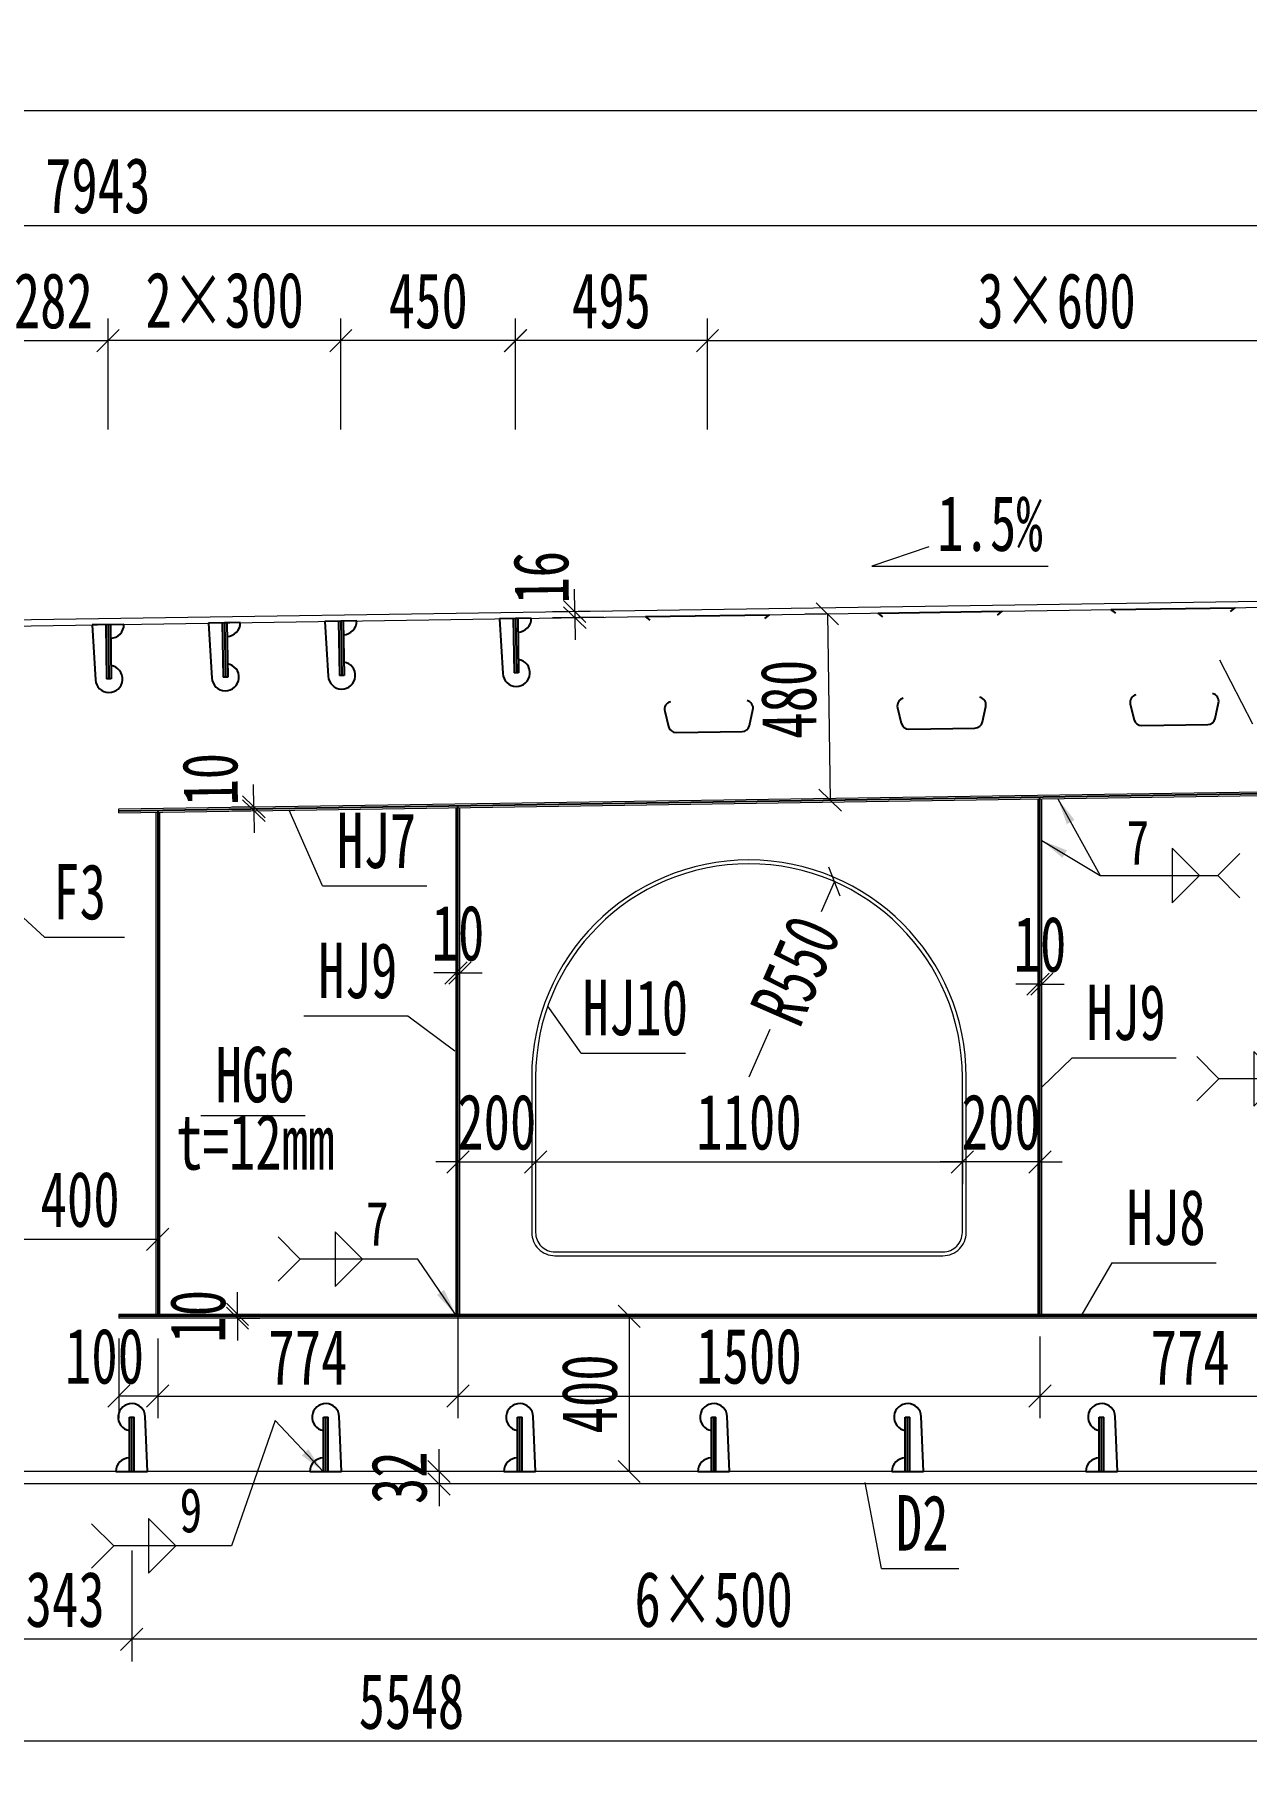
# Model space of a CAD drawing. Header units: millimetres. Extents: x 44597 to 300567, y -113054 to 73044.
# Drawn here: x 125513 to 128636, y -68282 to -63827 of the extents above; entities that cross this region are included whole.
import ezdxf
from ezdxf.enums import TextEntityAlignment as Align

# ---------------------------------------------------------------- set-up
doc = ezdxf.new("R2010")
doc.units = ezdxf.units.MM
doc.layers.get('Defpoints').update_dxf_attribs({"color": 8})
for name, color, linetype, lineweight in [('Dim', 4, 'Continuous', 15), ('文字', 7, 'Continuous', 15), ('细实线', 4, 'Continuous', 15), ('钢板粗线', 1, 'Continuous', 25), ('钢板细线', 6, 'Continuous', 15)]:
    doc.layers.add(name, color=color, linetype=linetype, lineweight=lineweight)
doc.layers.add('Text', color=4, linetype='Continuous')
doc.styles.add('111', font='', dxfattribs={"width": 0.7})
doc.styles.add('BM_Dim', font='', dxfattribs={"width": 0.85})
doc.styles.add('SMEDI', font='', dxfattribs={"width": 0.75})
doc.styles.get("Standard").update_dxf_attribs({"font": ''})
doc.styles.get('111').set_extended_font_data('仿宋_GB2312')
doc.styles.get('BM_Dim').set_extended_font_data('仿宋_GB2312')
doc.styles.get('SMEDI').set_extended_font_data('仿宋_GB2312')
doc.styles.get('Standard').set_extended_font_data('仿宋_GB2312')
doc.dimstyles.new('200', dxfattribs={"dimscale": 0, "dimtxt": 2.5, "dimasz": 1, "dimexe": 1, "dimexo": 1, "dimgap": 0.6, "dimtad": 1, "dimdec": 0, "dimdsep": 46, "dimtxsty": '111', "dimblk": 'OBLIQUE', "dimcen": 0, "dimclrd": 4, "dimclre": 4, "dimclrt": 4, "dimadec": 1, "dimazin": 2, "dimtfac": 1, "dimtdec": 0, "dimtix": 1, "dimtmove": 2, "dimatfit": 3, "dimfxl": 4, "dimfxlon": 1, "dimtolj": 1, "dimlwd": -1, "dimlwe": -1, "dimarcsym": 0})
doc.dimstyles.new('MSteel_1.0_1.0', dxfattribs={"dimtxt": 3, "dimasz": 1.2, "dimexe": 1, "dimexo": 1, "dimgap": 1, "dimtad": 3, "dimtoh": 1, "dimdec": 0, "dimzin": 0, "dimdsep": 46, "dimtxsty": 'Standard', "dimblk": 'ARCHTICK', "dimcen": 0.09, "dimclrd": 3, "dimclre": 3, "dimadec": 0, "dimazin": 0, "dimtfac": 1, "dimtdec": 4, "dimtofl": 0, "dimtmove": 0, "dimatfit": 3, "dimfxl": 1, "dimtolj": 1, "dimtzin": 0, "dimarcsym": 0})

# ---------------------------------------------------------------- blocks, each defined once
blk = doc.blocks.new('_Oblique')
at = {"color": 0, "linetype": 'ByBlock', "lineweight": -2}
blk.add_line((-0.5, -0.5), (0.5, 0.5), dxfattribs=at)
blk = doc.blocks.new('*D2377')
at = {"layer": 'Defpoints', "color": 0, "transparency": 16777216}
for p in [(129646.7, -64319.2), (121704, -65298.1), (129646.7, -65304.6)]:
    blk.add_point(p, dxfattribs=at)
at = {"layer": '细实线', "color": 4, "transparency": 16777216}
for p, q in [((121704, -64547.8), (121704, -64262.1)), ((129646.7, -64547.8), (129646.7, -64262.1)), ((121704, -64319.2), (129646.7, -64319.2))]:
    blk.add_line(p, q, dxfattribs=at)
at = {"layer": '细实线', "color": 4, "transparency": 16777216, "xscale": 57.14285714285715, "yscale": 57.14285714285715, "zscale": 57.14285714285715, "rotation": 180}
blk.add_blockref('_Oblique', (121704, -64319.2), dxfattribs=at)
at = {"layer": '细实线', "color": 4, "transparency": 16777216, "xscale": 57.14285714285715, "yscale": 57.14285714285715, "zscale": 57.14285714285715}
blk.add_blockref('_Oblique', (129646.7, -64319.2), dxfattribs=at)
at = {"layer": '细实线', "color": 4, "transparency": 16777216, "insert": (125675.4, -64217), "char_height": 142.86, "attachment_point": 5, "style": '111'}
blk.add_mtext('\\A1;7943', dxfattribs=at)
blk = doc.blocks.new('*D2380')
at = {"layer": 'Defpoints', "color": 0, "transparency": 16777216}
for p in [(123709.9, -67562.1), (129257.9, -67550.5), (123709.9, -68225.2)]:
    blk.add_point(p, dxfattribs=at)
at = {"layer": '细实线', "color": 4, "transparency": 16777216}
for p, q in [((123709.9, -67996.6), (123709.9, -68282.3)), ((129257.9, -67996.6), (129257.9, -68282.3)), ((129257.9, -68225.2), (123709.9, -68225.2))]:
    blk.add_line(p, q, dxfattribs=at)
at = {"layer": '细实线', "color": 4, "transparency": 16777216, "xscale": 57.14285714285715, "yscale": 57.14285714285715, "zscale": 57.14285714285715, "rotation": 180}
blk.add_blockref('_Oblique', (123709.9, -68225.2), dxfattribs=at)
at = {"layer": '细实线', "color": 4, "transparency": 16777216, "xscale": 57.14285714285715, "yscale": 57.14285714285715, "zscale": 57.14285714285715}
blk.add_blockref('_Oblique', (129257.9, -68225.2), dxfattribs=at)
at = {"layer": '细实线', "color": 4, "transparency": 16777216, "insert": (126483.9, -68122.9), "char_height": 142.86, "attachment_point": 5, "style": '111'}
blk.add_mtext('\\A1;5548', dxfattribs=at)
blk = doc.blocks.new('*D2400')
at = {"layer": 'Defpoints', "color": 0, "transparency": 16777216}
for p in [(129646.7, -64023.1), (118234.1, -64490.1), (129646.7, -65337.2)]:
    blk.add_point(p, dxfattribs=at)
at = {"layer": '细实线', "color": 4, "transparency": 16777216}
for p, q in [((118234.1, -64251.7), (118234.1, -63966)), ((129646.7, -64251.7), (129646.7, -63966)), ((118234.1, -64023.1), (129646.7, -64023.1))]:
    blk.add_line(p, q, dxfattribs=at)
at = {"layer": '细实线', "color": 4, "transparency": 16777216, "xscale": 57.14285714285715, "yscale": 57.14285714285715, "zscale": 57.14285714285715, "rotation": 180}
blk.add_blockref('_Oblique', (118234.1, -64023.1), dxfattribs=at)
at = {"layer": '细实线', "color": 4, "transparency": 16777216, "xscale": 57.14285714285715, "yscale": 57.14285714285715, "zscale": 57.14285714285715}
blk.add_blockref('_Oblique', (129646.7, -64023.1), dxfattribs=at)
at = {"layer": '细实线', "color": 4, "transparency": 16777216, "insert": (123940.4, -63920.9), "char_height": 142.86, "attachment_point": 5, "style": '111'}
blk.add_mtext('\\A1;11413', dxfattribs=at)
blk = doc.blocks.new('U型肋1')
at = {"layer": 'Defpoints'}
blk.add_line((-160, 0), (160, 0), dxfattribs=at)
at = {"layer": '钢板粗线', "color": 6}
for p, q in [((147.8, -9.7), (160, 0)), ((-147.8, -9.7), (-160, 0))]:
    blk.add_line(p, q, dxfattribs=at)
blk.add_lwpolyline([(-98.8, -220.5, 0.414266), (-113.8, -244.5), (-104.5, -284.5, 0.348876), (-85, -300), (85, -300, 0.348876), (104.5, -284.5), (113.8, -244.5, 0.414091), (98.8, -220.5, 0.414091)], format="xyb", dxfattribs=at)
blk = doc.blocks.new('12-140加劲 有过焊孔')
at = {"layer": 'Defpoints'}
blk.add_line((0, 0), (0, 140), dxfattribs=at)
at = {"layer": '钢板粗线', "color": 7}
for p, q in [((-6, 0), (-6, 140)), ((-6, 140), (6, 140)), ((6, 0), (6, 140)), ((41, 0), (35, 141.5)), ((-41, 0), (41, 0))]:
    blk.add_line(p, q, dxfattribs=at)
for centre, start, end in [((0, 140), 2.441, 260.1291), ((-6, 0), 90, 180)]:
    blk.add_arc(centre, 35, start, end, dxfattribs=at)
blk = doc.blocks.new('*D2463')
at = {"layer": 'Defpoints', "color": 0, "transparency": 16777216}
for p in [(-1238.1, 647.1), (-1238.1, -34.6), (-3038, -61.6)]:
    blk.add_point(p, dxfattribs=at)
at = {"layer": '细实线', "color": 4, "transparency": 16777216}
for p, q in [((-3038, 418.5), (-3038, 704.2)), ((-1238.1, 418.5), (-1238.1, 704.2)), ((-3038, 647.1), (-1238.1, 647.1))]:
    blk.add_line(p, q, dxfattribs=at)
at = {"layer": '细实线', "color": 4, "transparency": 16777216, "xscale": 57.14285714285715, "yscale": 57.14285714285715, "zscale": 57.14285714285715, "rotation": 180}
blk.add_blockref('_Oblique', (-3038, 647.1), dxfattribs=at)
at = {"layer": '细实线', "color": 4, "transparency": 16777216, "xscale": 57.14285714285715, "yscale": 57.14285714285715, "zscale": 57.14285714285715}
blk.add_blockref('_Oblique', (-1238.1, 647.1), dxfattribs=at)
at = {"layer": '细实线', "color": 4, "transparency": 16777216, "insert": (-2138, 749.3), "char_height": 142.86, "attachment_point": 5, "style": '111'}
blk.add_mtext('\\A1;3×600', dxfattribs=at)
blk = doc.blocks.new('*D2465')
at = {"layer": 'Defpoints', "color": 0, "transparency": 16777216}
for p in [(-3589.7, -2267.1), (-3729.8, -2299.1), (-3589.7, -2299.1)]:
    blk.add_point(p, dxfattribs=at)
at = {"layer": '细实线', "color": 4, "transparency": 16777216}
for p, q in [((-3729.8, -2267.1), (-3729.8, -2209.9)), ((-3646.9, -2267.1), (-3786.9, -2267.1)), ((-3729.8, -2267.1), (-3729.8, -2299.1)), ((-3646.9, -2299.1), (-3786.9, -2299.1)), ((-3729.8, -2299.1), (-3729.8, -2356.2))]:
    blk.add_line(p, q, dxfattribs=at)
at = {"layer": '细实线', "color": 4, "transparency": 16777216, "xscale": 57.14285714285715, "yscale": 57.14285714285715, "zscale": 57.14285714285715}
for p, rotation in [((-3729.8, -2267.1), 270), ((-3729.8, -2299.1), 90)]:
    blk.add_blockref('_Oblique', p, dxfattribs=dict(at, rotation=rotation))
at = {"layer": '细实线', "color": 4, "transparency": 16777216, "insert": (-3832, -2283.1), "char_height": 142.86, "attachment_point": 5, "rotation": 90, "style": '111'}
blk.add_mtext('\\A1;32', dxfattribs=at)
blk = doc.blocks.new('*D2466')
at = {"layer": 'Defpoints', "color": 0, "transparency": 16777216}
for p in [(-4249.6, -1862.1), (-4249.6, -1872.1), (-4249, -1872.1)]:
    blk.add_point(p, dxfattribs=at)
at = {"layer": '细实线', "color": 4, "transparency": 16777216}
for p, q in [((-4249, -1862.1), (-4249, -1804.9)), ((-4249, -1862.1), (-4191.8, -1862.1)), ((-4249, -1862.1), (-4249, -1872.1)), ((-4249, -1872.1), (-4191.8, -1872.1)), ((-4249, -1872.1), (-4249, -1929.2))]:
    blk.add_line(p, q, dxfattribs=at)
at = {"layer": '细实线', "color": 4, "transparency": 16777216, "xscale": 57.14285714285715, "yscale": 57.14285714285715, "zscale": 57.14285714285715}
for p, rotation in [((-4249, -1862.1), 270), ((-4249, -1872.1), 90)]:
    blk.add_blockref('_Oblique', p, dxfattribs=dict(at, rotation=rotation))
at = {"layer": '细实线', "color": 4, "transparency": 16777216, "insert": (-4351.2, -1867.1), "char_height": 142.86, "attachment_point": 5, "rotation": 90, "style": '111'}
blk.add_mtext('\\A1;10', dxfattribs=at)
blk = doc.blocks.new('*D2467')
at = {"layer": 'Defpoints', "color": 0, "transparency": 16777216}
for p in [(-3675.9, -982.3), (-3685.9, -1037.1), (-3675.9, -1037.1)]:
    blk.add_point(p, dxfattribs=at)
at = {"layer": '细实线', "color": 4, "transparency": 16777216}
for p, q in [((-3685.9, -982.3), (-3685.9, -925.2)), ((-3675.9, -982.3), (-3675.9, -925.2)), ((-3685.9, -982.3), (-3743, -982.3)), ((-3685.9, -982.3), (-3675.9, -982.3)), ((-3675.9, -982.3), (-3618.8, -982.3))]:
    blk.add_line(p, q, dxfattribs=at)
at = {"layer": '细实线', "color": 4, "transparency": 16777216, "xscale": 57.14285714285715, "yscale": 57.14285714285715, "zscale": 57.14285714285715}
blk.add_blockref('_Oblique', (-3685.9, -982.3), dxfattribs=at)
at = {"layer": '细实线', "color": 4, "transparency": 16777216, "xscale": 57.14285714285715, "yscale": 57.14285714285715, "zscale": 57.14285714285715, "rotation": 180}
blk.add_blockref('_Oblique', (-3675.9, -982.3), dxfattribs=at)
at = {"layer": '细实线', "color": 4, "transparency": 16777216, "insert": (-3680.9, -880.1), "char_height": 142.86, "attachment_point": 5, "style": '111'}
blk.add_mtext('\\A1;10', dxfattribs=at)
blk = doc.blocks.new('*D2468')
at = {"layer": 'Defpoints', "color": 0, "transparency": 16777216}
for p in [(-3680.9, -1776.5), (-2180.9, -1864.1), (-2180.9, -2072.6)]:
    blk.add_point(p, dxfattribs=at)
at = {"layer": '细实线', "color": 4, "transparency": 16777216}
for p, q in [((-3680.9, -1844), (-3680.9, -2129.7)), ((-2180.9, -1921.2), (-2180.9, -2129.7)), ((-3680.9, -2072.6), (-2180.9, -2072.6))]:
    blk.add_line(p, q, dxfattribs=at)
at = {"layer": '细实线', "color": 4, "transparency": 16777216, "xscale": 57.14285714285715, "yscale": 57.14285714285715, "zscale": 57.14285714285715, "rotation": 180}
blk.add_blockref('_Oblique', (-3680.9, -2072.6), dxfattribs=at)
at = {"layer": '细实线', "color": 4, "transparency": 16777216, "xscale": 57.14285714285715, "yscale": 57.14285714285715, "zscale": 57.14285714285715}
blk.add_blockref('_Oblique', (-2180.9, -2072.6), dxfattribs=at)
at = {"layer": '细实线', "color": 4, "transparency": 16777216, "insert": (-2930.9, -1970.3), "char_height": 142.86, "attachment_point": 5, "style": '111'}
blk.add_mtext('\\A1;1500', dxfattribs=at)
blk = doc.blocks.new('*D2469')
at = {"layer": 'Defpoints', "color": 0, "transparency": 16777216}
for p in [(-2180.9, -1862.1), (-1406.6, -1870.1), (-1406.6, -2072.6)]:
    blk.add_point(p, dxfattribs=at)
at = {"layer": '细实线', "color": 4, "transparency": 16777216}
for p, q in [((-2180.9, -1919.2), (-2180.9, -2129.7)), ((-1406.6, -1927.2), (-1406.6, -2129.7)), ((-2180.9, -2072.6), (-1406.6, -2072.6))]:
    blk.add_line(p, q, dxfattribs=at)
at = {"layer": '细实线', "color": 4, "transparency": 16777216, "xscale": 57.14285714285715, "yscale": 57.14285714285715, "zscale": 57.14285714285715, "rotation": 180}
blk.add_blockref('_Oblique', (-2180.9, -2072.6), dxfattribs=at)
at = {"layer": '细实线', "color": 4, "transparency": 16777216, "xscale": 57.14285714285715, "yscale": 57.14285714285715, "zscale": 57.14285714285715}
blk.add_blockref('_Oblique', (-1406.6, -2072.6), dxfattribs=at)
at = {"layer": '细实线', "color": 4, "transparency": 16777216, "insert": (-1793.8, -1971.9), "char_height": 142.86, "attachment_point": 5, "style": '111'}
blk.add_mtext('\\A1;774', dxfattribs=at)
blk = doc.blocks.new('*D2470')
at = {"layer": 'Defpoints', "color": 0, "transparency": 16777216}
for p in [(-2380.9, -1259.1), (-3480.9, -1293.6), (-2380.9, -1469.4)]:
    blk.add_point(p, dxfattribs=at)
at = {"layer": '细实线', "color": 4, "transparency": 16777216}
for p, q in [((-2380.9, -1316.2), (-2380.9, -1526.6)), ((-3480.9, -1350.7), (-3480.9, -1526.6)), ((-3480.9, -1469.4), (-2380.9, -1469.4))]:
    blk.add_line(p, q, dxfattribs=at)
at = {"layer": '细实线', "color": 4, "transparency": 16777216, "xscale": 57.14285714285715, "yscale": 57.14285714285715, "zscale": 57.14285714285715, "rotation": 180}
blk.add_blockref('_Oblique', (-3480.9, -1469.4), dxfattribs=at)
at = {"layer": '细实线', "color": 4, "transparency": 16777216, "xscale": 57.14285714285715, "yscale": 57.14285714285715, "zscale": 57.14285714285715}
blk.add_blockref('_Oblique', (-2380.9, -1469.4), dxfattribs=at)
at = {"layer": '细实线', "color": 4, "transparency": 16777216, "insert": (-2930.9, -1367.2), "char_height": 142.86, "attachment_point": 5, "style": '111'}
blk.add_mtext('\\A1;1100', dxfattribs=at)
blk = doc.blocks.new('*D2471')
at = {"layer": 'Defpoints', "color": 0, "transparency": 16777216}
for p in [(-3480.9, -1293.6), (-3680.9, -1351.9), (-3480.9, -1469.4)]:
    blk.add_point(p, dxfattribs=at)
at = {"layer": '细实线', "color": 4, "transparency": 16777216}
for p, q in [((-3480.9, -1350.7), (-3480.9, -1526.6)), ((-3680.9, -1409.1), (-3680.9, -1526.6)), ((-3680.9, -1469.4), (-3738, -1469.4)), ((-3680.9, -1469.4), (-3480.9, -1469.4)), ((-3480.9, -1469.4), (-3423.8, -1469.4))]:
    blk.add_line(p, q, dxfattribs=at)
at = {"layer": '细实线', "color": 4, "transparency": 16777216, "xscale": 57.14285714285715, "yscale": 57.14285714285715, "zscale": 57.14285714285715}
blk.add_blockref('_Oblique', (-3680.9, -1469.4), dxfattribs=at)
at = {"layer": '细实线', "color": 4, "transparency": 16777216, "xscale": 57.14285714285715, "yscale": 57.14285714285715, "zscale": 57.14285714285715, "rotation": 180}
blk.add_blockref('_Oblique', (-3480.9, -1469.4), dxfattribs=at)
at = {"layer": '细实线', "color": 4, "transparency": 16777216, "insert": (-3580.9, -1367.2), "char_height": 142.86, "attachment_point": 5, "style": '111'}
blk.add_mtext('\\A1;200', dxfattribs=at)
blk = doc.blocks.new('*D2473')
at = {"layer": 'Defpoints', "color": 0, "transparency": 16777216}
for p in [(-3208, -1867.1), (-3239.5, -2267.1), (-3208, -2267.1)]:
    blk.add_point(p, dxfattribs=at)
at = {"layer": '细实线', "color": 4, "transparency": 16777216}
for p, q in [((-3239.5, -1867.1), (-3296.6, -1867.1)), ((-3239.5, -1867.1), (-3239.5, -2267.1)), ((-3239.5, -2267.1), (-3296.6, -2267.1))]:
    blk.add_line(p, q, dxfattribs=at)
at = {"layer": '细实线', "color": 4, "transparency": 16777216, "xscale": 57.14285714285715, "yscale": 57.14285714285715, "zscale": 57.14285714285715}
for p, rotation in [((-3239.5, -1867.1), 90), ((-3239.5, -2267.1), 270)]:
    blk.add_blockref('_Oblique', p, dxfattribs=dict(at, rotation=rotation))
at = {"layer": '细实线', "color": 4, "transparency": 16777216, "insert": (-3341.7, -2067.1), "char_height": 142.86, "attachment_point": 5, "rotation": 90, "style": '111'}
blk.add_mtext('\\A1;400', dxfattribs=at)
blk = doc.blocks.new('角焊缝1')
at = {"layer": 'Dim'}
blk.add_line((-3101.175, 370.223), (-3106.48, 370.223), dxfattribs=at)
blk.add_lwpolyline([(-3107.48, 369.223), (-3106.48, 370.223), (-3107.48, 371.223)], dxfattribs=at)
blk.add_lwpolyline([(-3104.907, 371.455), (-3104.907, 368.992), (-3103.675, 370.223)], close=True, dxfattribs=at)
blk = doc.blocks.new('_ArchTick')
at = {"color": 0, "linetype": 'ByBlock', "const_width": 0.15}
blk.add_lwpolyline([(-0.5, -0.5), (0.5, 0.5)], dxfattribs=at)
blk = doc.blocks.new('*D2476')
at = {"layer": 'Defpoints', "color": 0, "transparency": 16777216}
for p in [(-2175.9, -1011.3), (-2185.9, -1066), (-2175.9, -1066)]:
    blk.add_point(p, dxfattribs=at)
at = {"layer": '细实线', "color": 4, "transparency": 16777216}
for p, q in [((-2185.9, -1011.3), (-2185.9, -954.1)), ((-2175.9, -1011.3), (-2175.9, -954.1)), ((-2185.9, -1011.3), (-2243, -1011.3)), ((-2185.9, -1011.3), (-2175.9, -1011.3)), ((-2175.9, -1011.3), (-2118.8, -1011.3))]:
    blk.add_line(p, q, dxfattribs=at)
at = {"layer": '细实线', "color": 4, "transparency": 16777216, "xscale": 57.14285714285715, "yscale": 57.14285714285715, "zscale": 57.14285714285715}
blk.add_blockref('_Oblique', (-2185.9, -1011.3), dxfattribs=at)
at = {"layer": '细实线', "color": 4, "transparency": 16777216, "xscale": 57.14285714285715, "yscale": 57.14285714285715, "zscale": 57.14285714285715, "rotation": 180}
blk.add_blockref('_Oblique', (-2175.9, -1011.3), dxfattribs=at)
at = {"layer": '细实线', "color": 4, "transparency": 16777216, "insert": (-2180.9, -909), "char_height": 142.86, "attachment_point": 5, "style": '111'}
blk.add_mtext('\\A1;10', dxfattribs=at)
blk = doc.blocks.new('*D2478')
at = {"layer": 'Defpoints', "color": 0, "transparency": 16777216}
for p in [(-4206.9, -564.2), (-4171.7, -553.6), (-4171.6, -563.6)]:
    blk.add_point(p, dxfattribs=at)
at = {"layer": '细实线', "color": 4, "transparency": 16777216}
for p, q in [((-4207, -554.2), (-4207.9, -497)), ((-4207, -554.2), (-4264.2, -555)), ((-4206.9, -564.2), (-4264, -565)), ((-4207, -554.2), (-4206.9, -564.2)), ((-4206.9, -564.2), (-4206, -621.3))]:
    blk.add_line(p, q, dxfattribs=at)
at = {"layer": '细实线', "color": 4, "transparency": 16777216, "xscale": 57.14285714285715, "yscale": 57.14285714285715, "zscale": 57.14285714285715}
for p, rotation in [((-4207, -554.2), 270.8593722436547), ((-4206.9, -564.2), 90.8593722436547)]:
    blk.add_blockref('_Oblique', p, dxfattribs=dict(at, rotation=rotation))
at = {"layer": '细实线', "color": 4, "transparency": 16777216, "insert": (-4319.2, -483.4), "char_height": 142.86, "attachment_point": 5, "rotation": 90.8594, "style": '111'}
blk.add_mtext('\\A1;10', dxfattribs=at)
blk = doc.blocks.new('*D2479')
at = {"layer": 'Defpoints', "color": 0, "transparency": 16777216}
for p in [(-2380.9, -1293.6), (-2180.9, -1351.9), (-2380.9, -1469.4)]:
    blk.add_point(p, dxfattribs=at)
at = {"layer": '细实线', "color": 4, "transparency": 16777216}
for p, q in [((-2380.9, -1350.7), (-2380.9, -1526.6)), ((-2180.9, -1409.1), (-2180.9, -1526.6)), ((-2380.9, -1469.4), (-2438, -1469.4)), ((-2180.9, -1469.4), (-2380.9, -1469.4)), ((-2180.9, -1469.4), (-2123.8, -1469.4))]:
    blk.add_line(p, q, dxfattribs=at)
at = {"layer": '细实线', "color": 4, "transparency": 16777216, "xscale": 57.14285714285715, "yscale": 57.14285714285715, "zscale": 57.14285714285715}
blk.add_blockref('_Oblique', (-2380.9, -1469.4), dxfattribs=at)
at = {"layer": '细实线', "color": 4, "transparency": 16777216, "xscale": 57.14285714285715, "yscale": 57.14285714285715, "zscale": 57.14285714285715, "rotation": 180}
blk.add_blockref('_Oblique', (-2180.9, -1469.4), dxfattribs=at)
at = {"layer": '细实线', "color": 4, "transparency": 16777216, "insert": (-2280.9, -1367.2), "char_height": 142.86, "attachment_point": 5, "style": '111'}
blk.add_mtext('\\A1;200', dxfattribs=at)
blk = doc.blocks.new('角焊缝2')
at = {"layer": 'Dim'}
blk.add_line((-3138.009, 370.223), (-3132.704, 370.223), dxfattribs=at)
blk.add_lwpolyline([(-3134.754, 371.455), (-3134.754, 368.992), (-3133.523, 370.223)], close=True, dxfattribs=at)
blk.add_lwpolyline([(-3131.704, 369.223), (-3132.704, 370.223), (-3131.704, 371.223)], dxfattribs=at)
blk = doc.blocks.new('*D2480')
at = {"layer": 'Defpoints', "color": 0, "transparency": 16777216}
for p in [(-2710.5, -747.2), (-2930.9, -1251.1)]:
    blk.add_point(p, dxfattribs=at)
at = {"layer": '细实线', "color": 4, "transparency": 16777216}
for p, q in [((-2744.2, -824.2), (-2710.5, -747.2)), ((-2876.9, -1127.7), (-2930.9, -1251.1))]:
    blk.add_line(p, q, dxfattribs=at)
at = {"layer": '细实线', "color": 4, "transparency": 16777216, "xscale": 57.14285714285715, "yscale": 57.14285714285715, "zscale": 57.14285714285715, "rotation": 66.37840734601615}
blk.add_blockref('_Oblique', (-2710.5, -747.2), dxfattribs=at)
at = {"layer": '细实线', "color": 4, "transparency": 16777216, "insert": (-2810.6, -976), "char_height": 142.86, "attachment_point": 5, "rotation": 66.3784, "style": '111'}
blk.add_mtext('\\A1;R550', dxfattribs=at)
blk = doc.blocks.new('*D2481')
at = {"layer": 'Defpoints', "color": 0, "transparency": 16777216}
for p in [(-2711.9, -56.7), (-2721.7, -536.9), (-2704.7, -536.6)]:
    blk.add_point(p, dxfattribs=at)
at = {"layer": '细实线', "color": 4, "transparency": 16777216}
for p, q in [((-2728.9, -56.9), (-2786, -57.8)), ((-2728.9, -56.9), (-2721.7, -536.9)), ((-2721.7, -536.9), (-2778.8, -537.7))]:
    blk.add_line(p, q, dxfattribs=at)
at = {"layer": '细实线', "color": 4, "transparency": 16777216, "xscale": 57.14285714285715, "yscale": 57.14285714285715, "zscale": 57.14285714285715}
for p, rotation in [((-2728.9, -56.9), 90.85937224365449), ((-2721.7, -536.9), 270.8593722436545)]:
    blk.add_blockref('_Oblique', p, dxfattribs=dict(at, rotation=rotation))
at = {"layer": '细实线', "color": 4, "transparency": 16777216, "insert": (-2828.2, -277.2), "char_height": 142.86, "attachment_point": 5, "rotation": 90.8594, "style": '111'}
blk.add_mtext('\\A1;480', dxfattribs=at)
blk = doc.blocks.new('*D2484')
at = {"layer": 'Defpoints', "color": 0, "transparency": 16777216}
for p in [(-4521.9, -2267.1), (-1521.9, -2267.1), (-4521.9, -2699.4)]:
    blk.add_point(p, dxfattribs=at)
at = {"layer": '细实线', "color": 4, "transparency": 16777216}
for p, q in [((-4521.9, -2470.8), (-4521.9, -2756.6)), ((-1521.9, -2470.8), (-1521.9, -2756.6)), ((-1521.9, -2699.4), (-4521.9, -2699.4))]:
    blk.add_line(p, q, dxfattribs=at)
at = {"layer": '细实线', "color": 4, "transparency": 16777216, "xscale": 57.14285714285715, "yscale": 57.14285714285715, "zscale": 57.14285714285715, "rotation": 180}
blk.add_blockref('_Oblique', (-4521.9, -2699.4), dxfattribs=at)
at = {"layer": '细实线', "color": 4, "transparency": 16777216, "xscale": 57.14285714285715, "yscale": 57.14285714285715, "zscale": 57.14285714285715}
blk.add_blockref('_Oblique', (-1521.9, -2699.4), dxfattribs=at)
at = {"layer": '细实线', "color": 4, "transparency": 16777216, "insert": (-3021.9, -2597.2), "char_height": 142.86, "attachment_point": 5, "style": '111'}
blk.add_mtext('\\A1;6×500', dxfattribs=at)
blk = doc.blocks.new('*D2485')
at = {"layer": 'Defpoints', "color": 0, "transparency": 16777216}
for p in [(-3532.9, 647.1), (-3532.9, -68.9), (-3038, -61.6)]:
    blk.add_point(p, dxfattribs=at)
at = {"layer": '细实线', "color": 4, "transparency": 16777216}
for p, q in [((-3532.9, 418.5), (-3532.9, 704.2)), ((-3038, 418.5), (-3038, 704.2)), ((-3038, 647.1), (-3532.9, 647.1))]:
    blk.add_line(p, q, dxfattribs=at)
at = {"layer": '细实线', "color": 4, "transparency": 16777216, "xscale": 57.14285714285715, "yscale": 57.14285714285715, "zscale": 57.14285714285715, "rotation": 180}
blk.add_blockref('_Oblique', (-3532.9, 647.1), dxfattribs=at)
at = {"layer": '细实线', "color": 4, "transparency": 16777216, "xscale": 57.14285714285715, "yscale": 57.14285714285715, "zscale": 57.14285714285715}
blk.add_blockref('_Oblique', (-3038, 647.1), dxfattribs=at)
at = {"layer": '细实线', "color": 4, "transparency": 16777216, "insert": (-3285.4, 749.3), "char_height": 142.86, "attachment_point": 5, "style": '111'}
blk.add_mtext('\\A1;495', dxfattribs=at)
blk = doc.blocks.new('*D2486')
at = {"layer": 'Defpoints', "color": 0, "transparency": 16777216}
for p in [(-3982.9, 647.1), (-3982.9, -75.7), (-3532.4, -61.6)]:
    blk.add_point(p, dxfattribs=at)
at = {"layer": '细实线', "color": 4, "transparency": 16777216}
for p, q in [((-3982.9, 418.5), (-3982.9, 704.2)), ((-3532.4, 418.5), (-3532.4, 704.2)), ((-3532.4, 647.1), (-3982.9, 647.1))]:
    blk.add_line(p, q, dxfattribs=at)
at = {"layer": '细实线', "color": 4, "transparency": 16777216, "xscale": 57.14285714285715, "yscale": 57.14285714285715, "zscale": 57.14285714285715, "rotation": 180}
blk.add_blockref('_Oblique', (-3982.9, 647.1), dxfattribs=at)
at = {"layer": '细实线', "color": 4, "transparency": 16777216, "xscale": 57.14285714285715, "yscale": 57.14285714285715, "zscale": 57.14285714285715}
blk.add_blockref('_Oblique', (-3532.4, 647.1), dxfattribs=at)
at = {"layer": '细实线', "color": 4, "transparency": 16777216, "insert": (-3757.7, 749.3), "char_height": 142.86, "attachment_point": 5, "style": '111'}
blk.add_mtext('\\A1;450', dxfattribs=at)
blk = doc.blocks.new('*D2487')
at = {"layer": 'Defpoints', "color": 0, "transparency": 16777216}
for p in [(-4582.9, 647.1), (-4582.9, -84.7), (-3982.9, -75.7)]:
    blk.add_point(p, dxfattribs=at)
at = {"layer": '细实线', "color": 4, "transparency": 16777216}
for p, q in [((-4582.9, 418.5), (-4582.9, 704.2)), ((-3982.9, 418.5), (-3982.9, 704.2)), ((-3982.9, 647.1), (-4582.9, 647.1))]:
    blk.add_line(p, q, dxfattribs=at)
at = {"layer": '细实线', "color": 4, "transparency": 16777216, "xscale": 57.14285714285715, "yscale": 57.14285714285715, "zscale": 57.14285714285715, "rotation": 180}
blk.add_blockref('_Oblique', (-4582.9, 647.1), dxfattribs=at)
at = {"layer": '细实线', "color": 4, "transparency": 16777216, "xscale": 57.14285714285715, "yscale": 57.14285714285715, "zscale": 57.14285714285715}
blk.add_blockref('_Oblique', (-3982.9, 647.1), dxfattribs=at)
at = {"layer": '细实线', "color": 4, "transparency": 16777216, "insert": (-4282.4, 751), "char_height": 142.86, "attachment_point": 5, "style": '111'}
blk.add_mtext('\\A1;2×300', dxfattribs=at)
blk = doc.blocks.new('*D2488')
at = {"layer": 'Defpoints', "color": 0, "transparency": 16777216}
for p in [(-3379.9, -66.7), (-3248.8, -48.7), (-3248.6, -64.7)]:
    blk.add_point(p, dxfattribs=at)
at = {"layer": '细实线', "color": 4, "transparency": 16777216}
for p, q in [((-3380.1, -50.7), (-3381, 6.4)), ((-3305.9, -49.6), (-3437.3, -51.6)), ((-3305.7, -65.6), (-3437, -67.6)), ((-3380.1, -50.7), (-3379.9, -66.7)), ((-3379.9, -66.7), (-3379, -123.8))]:
    blk.add_line(p, q, dxfattribs=at)
at = {"layer": '细实线', "color": 4, "transparency": 16777216, "xscale": 57.14285714285715, "yscale": 57.14285714285715, "zscale": 57.14285714285715}
for p, rotation in [((-3380.1, -50.7), 270.8593722436533), ((-3379.9, -66.7), 90.85937224365327)]:
    blk.add_blockref('_Oblique', p, dxfattribs=dict(at, rotation=rotation))
at = {"layer": '细实线', "color": 4, "transparency": 16777216, "insert": (-3466.2, 36.8), "char_height": 142.86, "attachment_point": 5, "rotation": 90.8594, "style": '111'}
blk.add_mtext('\\A1;16', dxfattribs=at)
blk = doc.blocks.new('*D2489')
at = {"layer": 'Defpoints', "color": 0, "transparency": 16777216}
for p in [(-4582.9, 647.1), (-4582.9, -84.7), (-4864.9, -100.8)]:
    blk.add_point(p, dxfattribs=at)
at = {"layer": '细实线', "color": 4, "transparency": 16777216}
for p, q in [((-4864.9, 418.5), (-4864.9, 704.2)), ((-4582.9, 418.5), (-4582.9, 704.2)), ((-4864.9, 647.1), (-4582.9, 647.1))]:
    blk.add_line(p, q, dxfattribs=at)
at = {"layer": '细实线', "color": 4, "transparency": 16777216, "xscale": 57.14285714285715, "yscale": 57.14285714285715, "zscale": 57.14285714285715, "rotation": 180}
blk.add_blockref('_Oblique', (-4864.9, 647.1), dxfattribs=at)
at = {"layer": '细实线', "color": 4, "transparency": 16777216, "xscale": 57.14285714285715, "yscale": 57.14285714285715, "zscale": 57.14285714285715}
blk.add_blockref('_Oblique', (-4582.9, 647.1), dxfattribs=at)
at = {"layer": '细实线', "color": 4, "transparency": 16777216, "insert": (-4723.9, 749.3), "char_height": 142.86, "attachment_point": 5, "style": '111'}
blk.add_mtext('\\A1;282', dxfattribs=at)
blk = doc.blocks.new('*D2490')
at = {"layer": 'Defpoints', "color": 0, "transparency": 16777216}
for p in [(-4454.9, -1867.1), (-3680.9, -1867.1), (-3680.9, -2072.6)]:
    blk.add_point(p, dxfattribs=at)
at = {"layer": '细实线', "color": 4, "transparency": 16777216}
for p, q in [((-4454.9, -1924.2), (-4454.9, -2129.7)), ((-3680.9, -1924.2), (-3680.9, -2129.7)), ((-4454.9, -2072.6), (-3680.9, -2072.6))]:
    blk.add_line(p, q, dxfattribs=at)
at = {"layer": '细实线', "color": 4, "transparency": 16777216, "xscale": 57.14285714285715, "yscale": 57.14285714285715, "zscale": 57.14285714285715, "rotation": 180}
blk.add_blockref('_Oblique', (-4454.9, -2072.6), dxfattribs=at)
at = {"layer": '细实线', "color": 4, "transparency": 16777216, "xscale": 57.14285714285715, "yscale": 57.14285714285715, "zscale": 57.14285714285715}
blk.add_blockref('_Oblique', (-3680.9, -2072.6), dxfattribs=at)
at = {"layer": '细实线', "color": 4, "transparency": 16777216, "insert": (-4067.9, -1971.9), "char_height": 142.86, "attachment_point": 5, "style": '111'}
blk.add_mtext('\\A1;774', dxfattribs=at)
blk = doc.blocks.new('*D2491')
at = {"layer": 'Defpoints', "color": 0, "transparency": 16777216}
for p in [(-4554.9, -1867.1), (-4454.9, -1867.1), (-4554.9, -2072.6)]:
    blk.add_point(p, dxfattribs=at)
at = {"layer": '细实线', "color": 4, "transparency": 16777216}
for p, q in [((-4554.9, -1924.2), (-4554.9, -2129.7)), ((-4454.9, -1924.2), (-4454.9, -2129.7)), ((-4454.9, -2072.6), (-4554.9, -2072.6))]:
    blk.add_line(p, q, dxfattribs=at)
at = {"layer": '细实线', "color": 4, "transparency": 16777216, "xscale": 57.14285714285715, "yscale": 57.14285714285715, "zscale": 57.14285714285715, "rotation": 180}
blk.add_blockref('_Oblique', (-4554.9, -2072.6), dxfattribs=at)
at = {"layer": '细实线', "color": 4, "transparency": 16777216, "xscale": 57.14285714285715, "yscale": 57.14285714285715, "zscale": 57.14285714285715}
blk.add_blockref('_Oblique', (-4454.9, -2072.6), dxfattribs=at)
at = {"layer": '细实线', "color": 4, "transparency": 16777216, "insert": (-4592, -1970.3), "char_height": 142.86, "attachment_point": 5, "style": '111'}
blk.add_mtext('\\A1;100', dxfattribs=at)
blk = doc.blocks.new('*D2492')
at = {"layer": 'Defpoints', "color": 0, "transparency": 16777216}
for p in [(-4854.9, -1429.4), (-4454.9, -1429.4), (-4454.9, -1668.6)]:
    blk.add_point(p, dxfattribs=at)
at = {"layer": '细实线', "color": 4, "transparency": 16777216}
for p, q in [((-4854.9, -1486.6), (-4854.9, -1725.7)), ((-4454.9, -1486.6), (-4454.9, -1725.7)), ((-4854.9, -1668.6), (-4454.9, -1668.6))]:
    blk.add_line(p, q, dxfattribs=at)
at = {"layer": '细实线', "color": 4, "transparency": 16777216, "xscale": 57.14285714285715, "yscale": 57.14285714285715, "zscale": 57.14285714285715, "rotation": 180}
blk.add_blockref('_Oblique', (-4854.9, -1668.6), dxfattribs=at)
at = {"layer": '细实线', "color": 4, "transparency": 16777216, "xscale": 57.14285714285715, "yscale": 57.14285714285715, "zscale": 57.14285714285715}
blk.add_blockref('_Oblique', (-4454.9, -1668.6), dxfattribs=at)
at = {"layer": '细实线', "color": 4, "transparency": 16777216, "insert": (-4654.9, -1566.3), "char_height": 142.86, "attachment_point": 5, "style": '111'}
blk.add_mtext('\\A1;400', dxfattribs=at)
blk = doc.blocks.new('*D2494')
at = {"layer": 'Defpoints', "color": 0, "transparency": 16777216}
for p in [(-4864.9, -2267.1), (-4521.9, -2267.1), (-4864.9, -2699.4)]:
    blk.add_point(p, dxfattribs=at)
at = {"layer": '细实线', "color": 4, "transparency": 16777216}
for p, q in [((-4864.9, -2470.8), (-4864.9, -2756.6)), ((-4521.9, -2470.8), (-4521.9, -2756.6)), ((-4521.9, -2699.4), (-4864.9, -2699.4))]:
    blk.add_line(p, q, dxfattribs=at)
at = {"layer": '细实线', "color": 4, "transparency": 16777216, "xscale": 57.14285714285715, "yscale": 57.14285714285715, "zscale": 57.14285714285715, "rotation": 180}
blk.add_blockref('_Oblique', (-4864.9, -2699.4), dxfattribs=at)
at = {"layer": '细实线', "color": 4, "transparency": 16777216, "xscale": 57.14285714285715, "yscale": 57.14285714285715, "zscale": 57.14285714285715}
blk.add_blockref('_Oblique', (-4521.9, -2699.4), dxfattribs=at)
at = {"layer": '细实线', "color": 4, "transparency": 16777216, "insert": (-4693.4, -2597.2), "char_height": 142.86, "attachment_point": 5, "style": '111'}
blk.add_mtext('\\A1;343', dxfattribs=at)
blk = doc.blocks.new('eee')
at = {"layer": 'Defpoints', "color": 8}
for p, q in [((-4554.9, -564.4), (-1043.2, -511.7)), ((-2180.9, -1862.1), (-2180.9, -528.8)), ((-4454.9, -562.9), (-4454.9, -1867.1)), ((-3680.9, -1862.1), (-3680.9, -551.3)), ((-1306.6, -1867.1), (-4554.9, -1867.1))]:
    blk.add_line(p, q, dxfattribs=at)
at = {"layer": '细实线'}
for p, q in [((-2467.3, 115.6), (-2614.6, 65.8)), ((-2614.6, 65.8), (-2159.9, 65.8)), ((-1631.9, -341), (-1717.3, -176.4)), ((-4030.3, -757.8), (-4116.3, -562.8)), ((-4746.6, -890.1), (-4854.9, -790.5)), ((-4030.3, -757.8), (-3761.6, -757.8)), ((-4746.6, -890.1), (-4540.6, -890.1)), ((-3363.4, -1188.6), (-3449.4, -1067.6)), ((-4078.6, -1093.2), (-3809.9, -1093.2)), ((-3809.9, -1093.2), (-3688.7, -1182.6)), ((-3363.4, -1188.6), (-3094.6, -1188.6)), ((-2098.3, -1200.9), (-2175.9, -1276.7)), ((-2098.3, -1200.9), (-1829.5, -1200.9)), ((-1995.3, -1729.1), (-2073.1, -1862.1)), ((-1995.3, -1729.1), (-1726.5, -1729.1)), ((-2589.6, -2516.6), (-2631.3, -2295.1)), ((-2589.6, -2516.6), (-2390.1, -2516.6))]:
    blk.add_line(p, q, dxfattribs=at)
at = {"layer": '细实线', "color": 8}
blk.add_line((-4152.5, -2135.9), (-4264.9, -2458.6), dxfattribs=at)
at = {"layer": '钢板细线'}
for p, q in [((-4555, -559.4), (-1043.2, -506.7)), ((-4554.9, -569.4), (-1043.1, -516.7)), ((-2185.9, -1862.1), (-2185.9, -533.8)), ((-2175.9, -1862.1), (-2175.9, -533.7)), ((-4554.9, -569.4), (-4555, -559.4)), ((-4459.9, -568), (-4459.9, -1862.1)), ((-4449.9, -567.8), (-4449.9, -1862.1)), ((-3685.9, -1862.1), (-3685.9, -556.3)), ((-3675.9, -1862.1), (-3675.9, -556.2)), ((-1306.6, -1862.1), (-4554.9, -1862.1)), ((-4554.9, -1862.1), (-4554.9, -1872.1)), ((-1306.6, -1872.1), (-4554.9, -1872.1))]:
    blk.add_line(p, q, dxfattribs=at)
for points in [[(-2370.9, -1251.1, 1), (-3490.9, -1251.1), (-3490.9, -1651.1, 0.414214), (-3430.9, -1711.1), (-2430.9, -1711.1, 0.414214), (-2370.9, -1651.1)], [(-2380.9, -1251.1, 1), (-3480.9, -1251.1), (-3480.9, -1651.1, 0.414214), (-3430.9, -1701.1), (-2430.9, -1701.1, 0.414214), (-2380.9, -1651.1)]]:
    blk.add_lwpolyline(points, format="xyb", close=True, dxfattribs=at)
at = {"layer": '细实线', "rotation": 180.9806856942545}
for p in [(-4582.9, -84.7), (-4282.9, -80.2), (-3982.9, -75.7), (-3532.9, -68.9)]:
    blk.add_blockref('12-140加劲 有过焊孔', p, dxfattribs=at)
at = {"layer": '细实线', "color": 8, "xscale": 57.1428571428572, "yscale": 57.1428571428572, "zscale": 57.1428571428572}
for name, p in [('角焊缝2', (177289, -21886.8)), ('角焊缝1', (175793.7, -22410.5)), ('角焊缝1', (173425.6, -22875.4)), ('角焊缝1', (172945.1, -23614.3))]:
    blk.add_blockref(name, p, dxfattribs=at)
at = {"layer": '钢板细线'}
for name, p, rotation in [('U型肋1', (-1838, -43.6), 0.8593722436390178), ('U型肋1', (-3038, -61.6), 0.8593722436390178), ('U型肋1', (-2438, -52.6), 0.8593722436390178), ('12-140加劲 有过焊孔', (-4521.9, -2267.1), 359.9999999999936), ('12-140加劲 有过焊孔', (-4021.9, -2267.1), 359.9999999999936), ('12-140加劲 有过焊孔', (-3521.9, -2267.1), 359.9999999999936), ('12-140加劲 有过焊孔', (-3021.9, -2267.1), 359.9999999999936), ('12-140加劲 有过焊孔', (-2521.9, -2267.1), 359.9999999999936), ('12-140加劲 有过焊孔', (-2021.9, -2267.1), 359.9999999999936)]:
    blk.add_blockref(name, p, dxfattribs=dict(at, rotation=rotation))
at = {"layer": 'Text', "color": 8, "style": 'SMEDI', "width": 0.75}
for s, p in [('7', (-1957.7, -645.7)), ('7', (-3918, -1627.8)), ('9', (-4398.5, -2366.7))]:
    blk.add_text(s, height=114.3, dxfattribs=at).set_placement(p, align=Align.MIDDLE_LEFT)
at = {"layer": '文字', "style": 'BM_Dim', "width": 0.7}
for s, p in [('1.5%', (-2309.8, 62.3)), ('HJ7', (-3890.8, -754.8)), ('F3', (-4656.1, -887)), ('HJ9', (-3939.1, -1090.1)), ('HJ10', (-3223.9, -1185.6)), ('HJ9', (-1958.8, -1197.9)), ('HJ8', (-1855.8, -1726.1)), ('D2', (-2484.7, -2513.6))]:
    blk.add_text(s, height=142.86, dxfattribs=at).set_placement(p, align=Align.BOTTOM_CENTER)
at = {"layer": '细实线'}
for base, p1, p2, override, picture, middle in [((-4582.9, 647.1), (-4864.9, -100.8), (-4582.9, -84.7), {"dimscale": 57.142857, "dimtxsty": '111', "dimblk": 'Oblique'}, '*D2489', (-4723.9, 749.3)), ((-3982.9016, 647.1016), (-3532.4454, -61.5675), (-3982.9016, -75.6595), {"dimscale": 57.142857, "dimtxsty": '111', "dimblk": 'Oblique'}, '*D2486', (-3757.6735, 749.341)), ((-3532.9, 647.1), (-3038, -61.6), (-3532.9, -68.9), {"dimscale": 57.142857, "dimblk": 'Oblique'}, '*D2485', (-3285.4, 749.3)), ((-3675.9, -982.3), (-3685.9, -1037.1), (-3675.9, -1037.1), {"dimscale": 57.142857, "dimblk": 'Oblique'}, '*D2467', (-3680.9, -880.1)), ((-2175.9, -1011.3), (-2185.9, -1066), (-2175.9, -1066), {"dimscale": 57.142857, "dimblk": 'Oblique'}, '*D2476', (-2180.9, -909)), ((-3480.9, -1469.4), (-3680.9, -1351.9), (-3480.9, -1293.6), {"dimscale": 57.142857, "dimblk": 'Oblique'}, '*D2471', (-3580.9, -1367.2)), ((-2380.9, -1469.4), (-3480.9, -1293.6), (-2380.9, -1259.1), {"dimscale": 57.142857, "dimblk": 'Oblique'}, '*D2470', (-2930.9, -1367.2)), ((-4454.9, -1668.6), (-4854.9, -1429.4), (-4454.9, -1429.4), {"dimscale": 57.142857, "dimblk": 'Oblique'}, '*D2492', (-4654.9, -1566.3)), ((-2180.9, -2072.6), (-3680.9, -1776.5), (-2180.9, -1864.1), {"dimscale": 57.142857, "dimblk": 'Oblique'}, '*D2468', (-2930.9, -1970.3)), ((-3680.9, -2072.6), (-4454.9, -1867.1), (-3680.9, -1867.1), {"dimscale": 57.142857, "dimblk": 'Oblique'}, '*D2490', (-4067.9, -1971.9)), ((-1406.6, -2072.6), (-2180.9, -1862.1), (-1406.6, -1870.1), {"dimscale": 57.142857, "dimblk": 'Oblique'}, '*D2469', (-1793.8, -1971.9)), ((-4864.9, -2699.4), (-4521.9, -2267.1), (-4864.9, -2267.1), {"dimscale": 57.142857, "dimblk": 'Oblique'}, '*D2494', (-4693.4, -2597.2))]:
    dim = blk.add_linear_dim(base=base, p1=p1, p2=p2, dimstyle='200', override=override, dxfattribs=at)
    dim.commit()
    dim.dimension.update_dxf_attribs({"geometry": picture, "text_midpoint": middle})
dim = blk.add_linear_dim(base=(-4582.9, 647.1), p1=(-3982.9, -75.7), p2=(-4582.9, -84.7), text='2×300', dimstyle='200', override={"dimscale": 57.142857, "dimtxsty": '111', "dimblk": 'Oblique'}, dxfattribs=at)
dim.commit()
dim.dimension.update_dxf_attribs({"geometry": '*D2487', "text_midpoint": (-4282.4, 751), "dimtype": 160})
for base, p1, p2, text, picture, middle in [((-1238.1, 647.1), (-3038, -61.6), (-1238.1, -34.6), '3×600', '*D2463', (-2138, 749.3)), ((-4521.9, -2699.4), (-1521.9, -2267.1), (-4521.9, -2267.1), '6×500', '*D2484', (-3021.9, -2597.2))]:
    dim = blk.add_linear_dim(base=base, p1=p1, p2=p2, text=text, dimstyle='200', override={"dimscale": 57.142857, "dimtxsty": '111', "dimblk": 'Oblique'}, dxfattribs=at)
    dim.commit()
    dim.dimension.update_dxf_attribs({"geometry": picture, "text_midpoint": middle})
for base, p1, p2, picture, middle in [((-3379.9, -66.7), (-3248.8, -48.7), (-3248.6, -64.7), '*D2488', (-3466.2, 36.8)), ((-2721.7, -536.9), (-2711.9, -56.7), (-2704.7, -536.6), '*D2481', (-2828.2, -277.2)), ((-4206.9, -564.2), (-4171.7, -553.6), (-4171.6, -563.6), '*D2478', (-4319.2, -483.4))]:
    dim = blk.add_linear_dim(base=base, p1=p1, p2=p2, angle=270.8594, dimstyle='200', override={"dimscale": 57.142857, "dimblk": 'Oblique'}, dxfattribs=at)
    dim.commit()
    dim.dimension.update_dxf_attribs({"geometry": picture, "text_midpoint": middle, "dimtype": 161})
dim = blk.add_radius_dim(center=(-2930.9, -1251.1), mpoint=(-2710.5, -747.2), dimstyle='200', override={"dimscale": 57.142857, "dimblk": 'Oblique'}, dxfattribs=at)
dim.commit()
dim.dimension.update_dxf_attribs({"geometry": '*D2480', "text_midpoint": (-2810.6, -976), "dimtype": 164})
for base, p1, p2, angle, picture, middle in [((-2380.9, -1469.4), (-2180.9, -1351.9), (-2380.9, -1293.6), 180, '*D2479', (-2280.9, -1367.2)), ((-3239.5, -2267.1), (-3208, -1867.1), (-3208, -2267.1), 90, '*D2473', (-3341.7, -2067.1))]:
    dim = blk.add_linear_dim(base=base, p1=p1, p2=p2, angle=angle, dimstyle='200', override={"dimscale": 57.142857, "dimblk": 'Oblique'}, dxfattribs=at)
    dim.commit()
    dim.dimension.update_dxf_attribs({"geometry": picture, "text_midpoint": middle})
for p1, p2, distance, picture, middle in [((-4249.6, -1862.1), (-4249.6, -1872.1), 0.6, '*D2466', (-4351.2, -1867.1)), ((-3589.7, -2267.1), (-3589.7, -2299.1), -140, '*D2465', (-3832, -2283.1))]:
    dim = blk.add_aligned_dim(p1=p1, p2=p2, distance=distance, dimstyle='200', override={"dimscale": 57.142857, "dimblk": 'Oblique'}, dxfattribs=at)
    dim.commit()
    dim.dimension.update_dxf_attribs({"geometry": picture, "text_midpoint": middle})
dim = blk.add_linear_dim(base=(-4554.9, -2072.6), p1=(-4454.9, -1867.1), p2=(-4554.9, -1867.1), dimstyle='200', override={"dimscale": 57.142857, "dimblk": 'Oblique'}, dxfattribs=at)
dim.commit()
dim.dimension.update_dxf_attribs({"geometry": '*D2491', "text_midpoint": (-4592, -1970.3), "dimtype": 160})
at = {"layer": 'Dim', "color": 8}
for points in [[(-2134.9, -533.5), (-2025.8, -731.2)], [(-2175.9, -640.7), (-2025.8, -731.2)], [(-3686.9, -1862.1), (-3784.4, -1719.8)], [(-4027.9, -2267.6), (-4152.5, -2135.9)]]:
    blk.add_leader(points, dimstyle='MSteel_1.0_1.0', override={"dimscale": 57.142857, "dimclrd": 8}, dxfattribs=at)

msp = doc.modelspace()

# ---------------------------------------------------------------- linework, layer by layer
at = {"layer": '细实线'}
msp.add_line((125941, -66612.4), (126209.7, -66612.4), dxfattribs=at)
at = {"layer": '钢板细线'}
for p, q in [((129257.9, -67530.1), (123709.9, -67530.1)), ((129257.9, -67562.1), (123709.9, -67562.1))]:
    msp.add_line(p, q, dxfattribs=at)
for points in [[(118184.1, -65262.9), (125446.7, -65335.6), (130284.8, -65263)], [(118184.1, -65278.9), (125446.8, -65351.6), (130284.8, -65279)]]:
    msp.add_lwpolyline(points, dxfattribs=at)

# ---------------------------------------------------------------- block references
at = {"layer": '细实线'}
msp.add_blockref('eee', (130284.8, -65263), dxfattribs=at)

# ---------------------------------------------------------------- texts
at = {"layer": '文字', "style": 'BM_Dim', "width": 0.7}
for s, p in [('HG6', (126081.4, -66621.5)), ('t=12mm', (126081.5, -66795))]:
    msp.add_text(s, height=142.86, dxfattribs=at).set_placement(p, align=Align.BOTTOM_CENTER)

# ---------------------------------------------------------------- dimensions: what is measured, and where the dimension line sits
at = {"layer": '细实线'}
for base, p1, p2, picture, middle in [((129646.7, -64023.1), (118234.1, -64490.1), (129646.7, -65337.2), '*D2400', (123940.4, -63920.9)), ((129646.7, -64319.2), (121704, -65298.1), (129646.7, -65304.6), '*D2377', (125675.4, -64217)), ((123709.9, -68225.2), (129257.9, -67550.5), (123709.9, -67562.1), '*D2380', (126483.9, -68122.9))]:
    dim = msp.add_linear_dim(base=base, p1=p1, p2=p2, dimstyle='200', override={"dimscale": 57.142857, "dimtxsty": '111', "dimblk": 'Oblique'}, dxfattribs=at)
    dim.commit()
    dim.dimension.update_dxf_attribs({"geometry": picture, "text_midpoint": middle})

doc.saveas('drawing.dxf')
